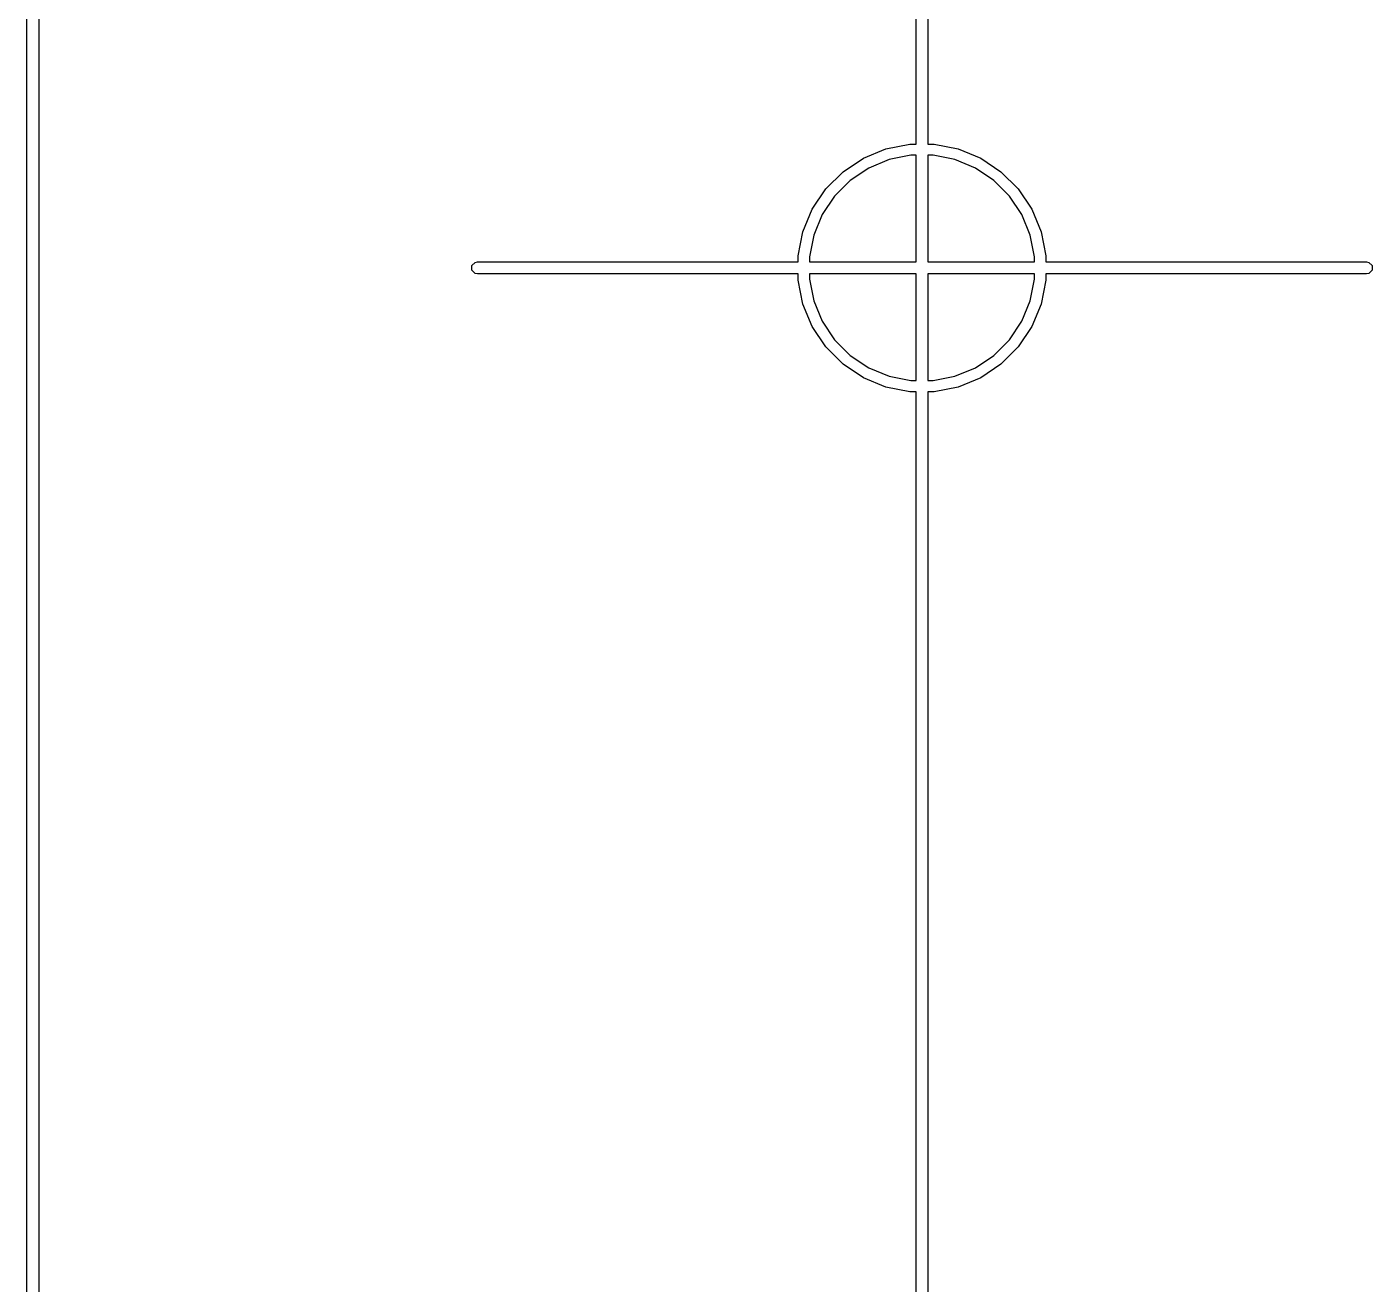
# Model space of a CAD drawing. Header units: millimetres. Extents: x 4 to 152, y 19 to 149.
# Drawn here: x 39.45 to 50.8, y 30.18 to 40.78 of the extents above; entities that cross this region are included whole.
import ezdxf

# ---------------------------------------------------------------- set-up
doc = ezdxf.new("R2010")
doc.units = ezdxf.units.MM
doc.layers.add('F.Silkscreen', color=41, linetype='CONTINUOUS', true_color=0xf2eda1)

msp = doc.modelspace()

# ---------------------------------------------------------------- linework, layer by layer
at = {"layer": 'F.Silkscreen', "linetype": 'CONTINUOUS'}
for p, q in [((39.45, 26), (39.45, 49)), ((39.55, 48.95), (39.55, 26.05)), ((46.95, 39.794944), (46.95, 48.95)), ((47.05, 48.95), (47.05, 39.794944)), ((46.505033, 39.676017), (46.695201, 39.754787)), ((46.695201, 39.754787), (46.897082, 39.794944)), ((46.897082, 39.794944), (46.95, 39.794944)), ((47.05, 39.794944), (47.102918, 39.794944)), ((47.102918, 39.794944), (47.304799, 39.754787)), ((47.304799, 39.754787), (47.494967, 39.676017)), ((46.333887, 39.561661), (46.505033, 39.676017)), ((46.722895, 39.663492), (46.550006, 39.591879)), ((46.906433, 39.7), (46.722895, 39.663492)), ((46.95, 39.7), (46.906433, 39.7)), ((46.95, 38.8), (46.95, 39.7)), ((47.093567, 39.7), (47.05, 39.7)), ((47.05, 39.7), (47.05, 38.8)), ((47.277105, 39.663492), (47.093567, 39.7)), ((47.449994, 39.591879), (47.277105, 39.663492)), ((47.494967, 39.676017), (47.666113, 39.561661)), ((46.188339, 39.416113), (46.333887, 39.561661)), ((46.39441, 39.487913), (46.262087, 39.35559)), ((46.550006, 39.591879), (46.39441, 39.487913)), ((47.60559, 39.487913), (47.449994, 39.591879)), ((47.737913, 39.35559), (47.60559, 39.487913)), ((47.666113, 39.561661), (47.811661, 39.416113)), ((46.073983, 39.244967), (46.188339, 39.416113)), ((47.811661, 39.416113), (47.926017, 39.244967)), ((46.262087, 39.35559), (46.158121, 39.199994)), ((47.841879, 39.199994), (47.737913, 39.35559)), ((45.995213, 39.054799), (46.073983, 39.244967)), ((46.158121, 39.199994), (46.086508, 39.027105)), ((47.913492, 39.027105), (47.841879, 39.199994)), ((47.926017, 39.244967), (48.004787, 39.054799)), ((45.955056, 38.852918), (45.995213, 39.054799)), ((48.004787, 39.054799), (48.044944, 38.852918)), ((46.086508, 39.027105), (46.05, 38.843567)), ((47.95, 38.843567), (47.913492, 39.027105)), ((45.955056, 38.843567), (45.955056, 38.852918)), ((45.955056, 38.8), (45.955056, 38.843567)), ((46.05, 38.843567), (46.05, 38.8)), ((47.95, 38.8), (47.95, 38.843567)), ((48.044944, 38.852918), (48.044944, 38.8)), ((43.203806, 38.769134), (43.230866, 38.796194)), ((43.203806, 38.730866), (43.203806, 38.769134)), ((43.230866, 38.703806), (43.203806, 38.730866)), ((43.230866, 38.796194), (43.25, 38.8)), ((43.25, 38.7), (43.230866, 38.703806)), ((43.25, 38.8), (45.955056, 38.8)), ((45.955056, 38.7), (43.25, 38.7)), ((45.955056, 38.647082), (45.955056, 38.7)), ((46.05, 38.8), (46.95, 38.8)), ((46.05, 38.7), (46.05, 38.656433)), ((46.95, 38.7), (46.05, 38.7)), ((46.95, 37.8), (46.95, 38.7)), ((47.05, 38.8), (47.95, 38.8)), ((47.05, 38.7), (47.05, 37.8)), ((47.95, 38.7), (47.05, 38.7)), ((47.95, 38.656433), (47.95, 38.7)), ((48.044944, 38.8), (50.75, 38.8)), ((50.75, 38.7), (48.044944, 38.7)), ((48.044944, 38.7), (48.044944, 38.647082)), ((50.75, 38.8), (50.769134, 38.796194)), ((50.769134, 38.703806), (50.75, 38.7)), ((50.769134, 38.796194), (50.796194, 38.769134)), ((50.796194, 38.730866), (50.769134, 38.703806)), ((50.796194, 38.769134), (50.796194, 38.730866)), ((45.995213, 38.445201), (45.955056, 38.647082)), ((46.05, 38.656433), (46.086508, 38.472895)), ((47.913492, 38.472895), (47.95, 38.656433)), ((48.044944, 38.647082), (48.004787, 38.445201)), ((46.086508, 38.472895), (46.158121, 38.300006)), ((47.841879, 38.300006), (47.913492, 38.472895)), ((46.073983, 38.255033), (45.995213, 38.445201)), ((48.004787, 38.445201), (47.926017, 38.255033)), ((46.188339, 38.083887), (46.073983, 38.255033)), ((46.158121, 38.300006), (46.262087, 38.14441)), ((47.737913, 38.14441), (47.841879, 38.300006)), ((47.926017, 38.255033), (47.811661, 38.083887)), ((46.262087, 38.14441), (46.39441, 38.012087)), ((47.60559, 38.012087), (47.737913, 38.14441)), ((46.333887, 37.938339), (46.188339, 38.083887)), ((46.39441, 38.012087), (46.550006, 37.908121)), ((47.449994, 37.908121), (47.60559, 38.012087)), ((47.811661, 38.083887), (47.666113, 37.938339)), ((46.505033, 37.823983), (46.333887, 37.938339)), ((46.550006, 37.908121), (46.722895, 37.836508)), ((47.277105, 37.836508), (47.449994, 37.908121)), ((47.666113, 37.938339), (47.494967, 37.823983)), ((46.695201, 37.745213), (46.505033, 37.823983)), ((46.722895, 37.836508), (46.906433, 37.8)), ((46.906433, 37.8), (46.95, 37.8)), ((47.05, 37.8), (47.093567, 37.8)), ((47.093567, 37.8), (47.277105, 37.836508)), ((47.494967, 37.823983), (47.304799, 37.745213)), ((46.897082, 37.705056), (46.695201, 37.745213)), ((46.95, 37.705056), (46.897082, 37.705056)), ((46.95, 26.05), (46.95, 37.705056)), ((47.102918, 37.705056), (47.05, 37.705056)), ((47.05, 37.705056), (47.05, 26.05)), ((47.304799, 37.745213), (47.102918, 37.705056))]:
    msp.add_line(p, q, dxfattribs=at)

doc.saveas('drawing.dxf')
